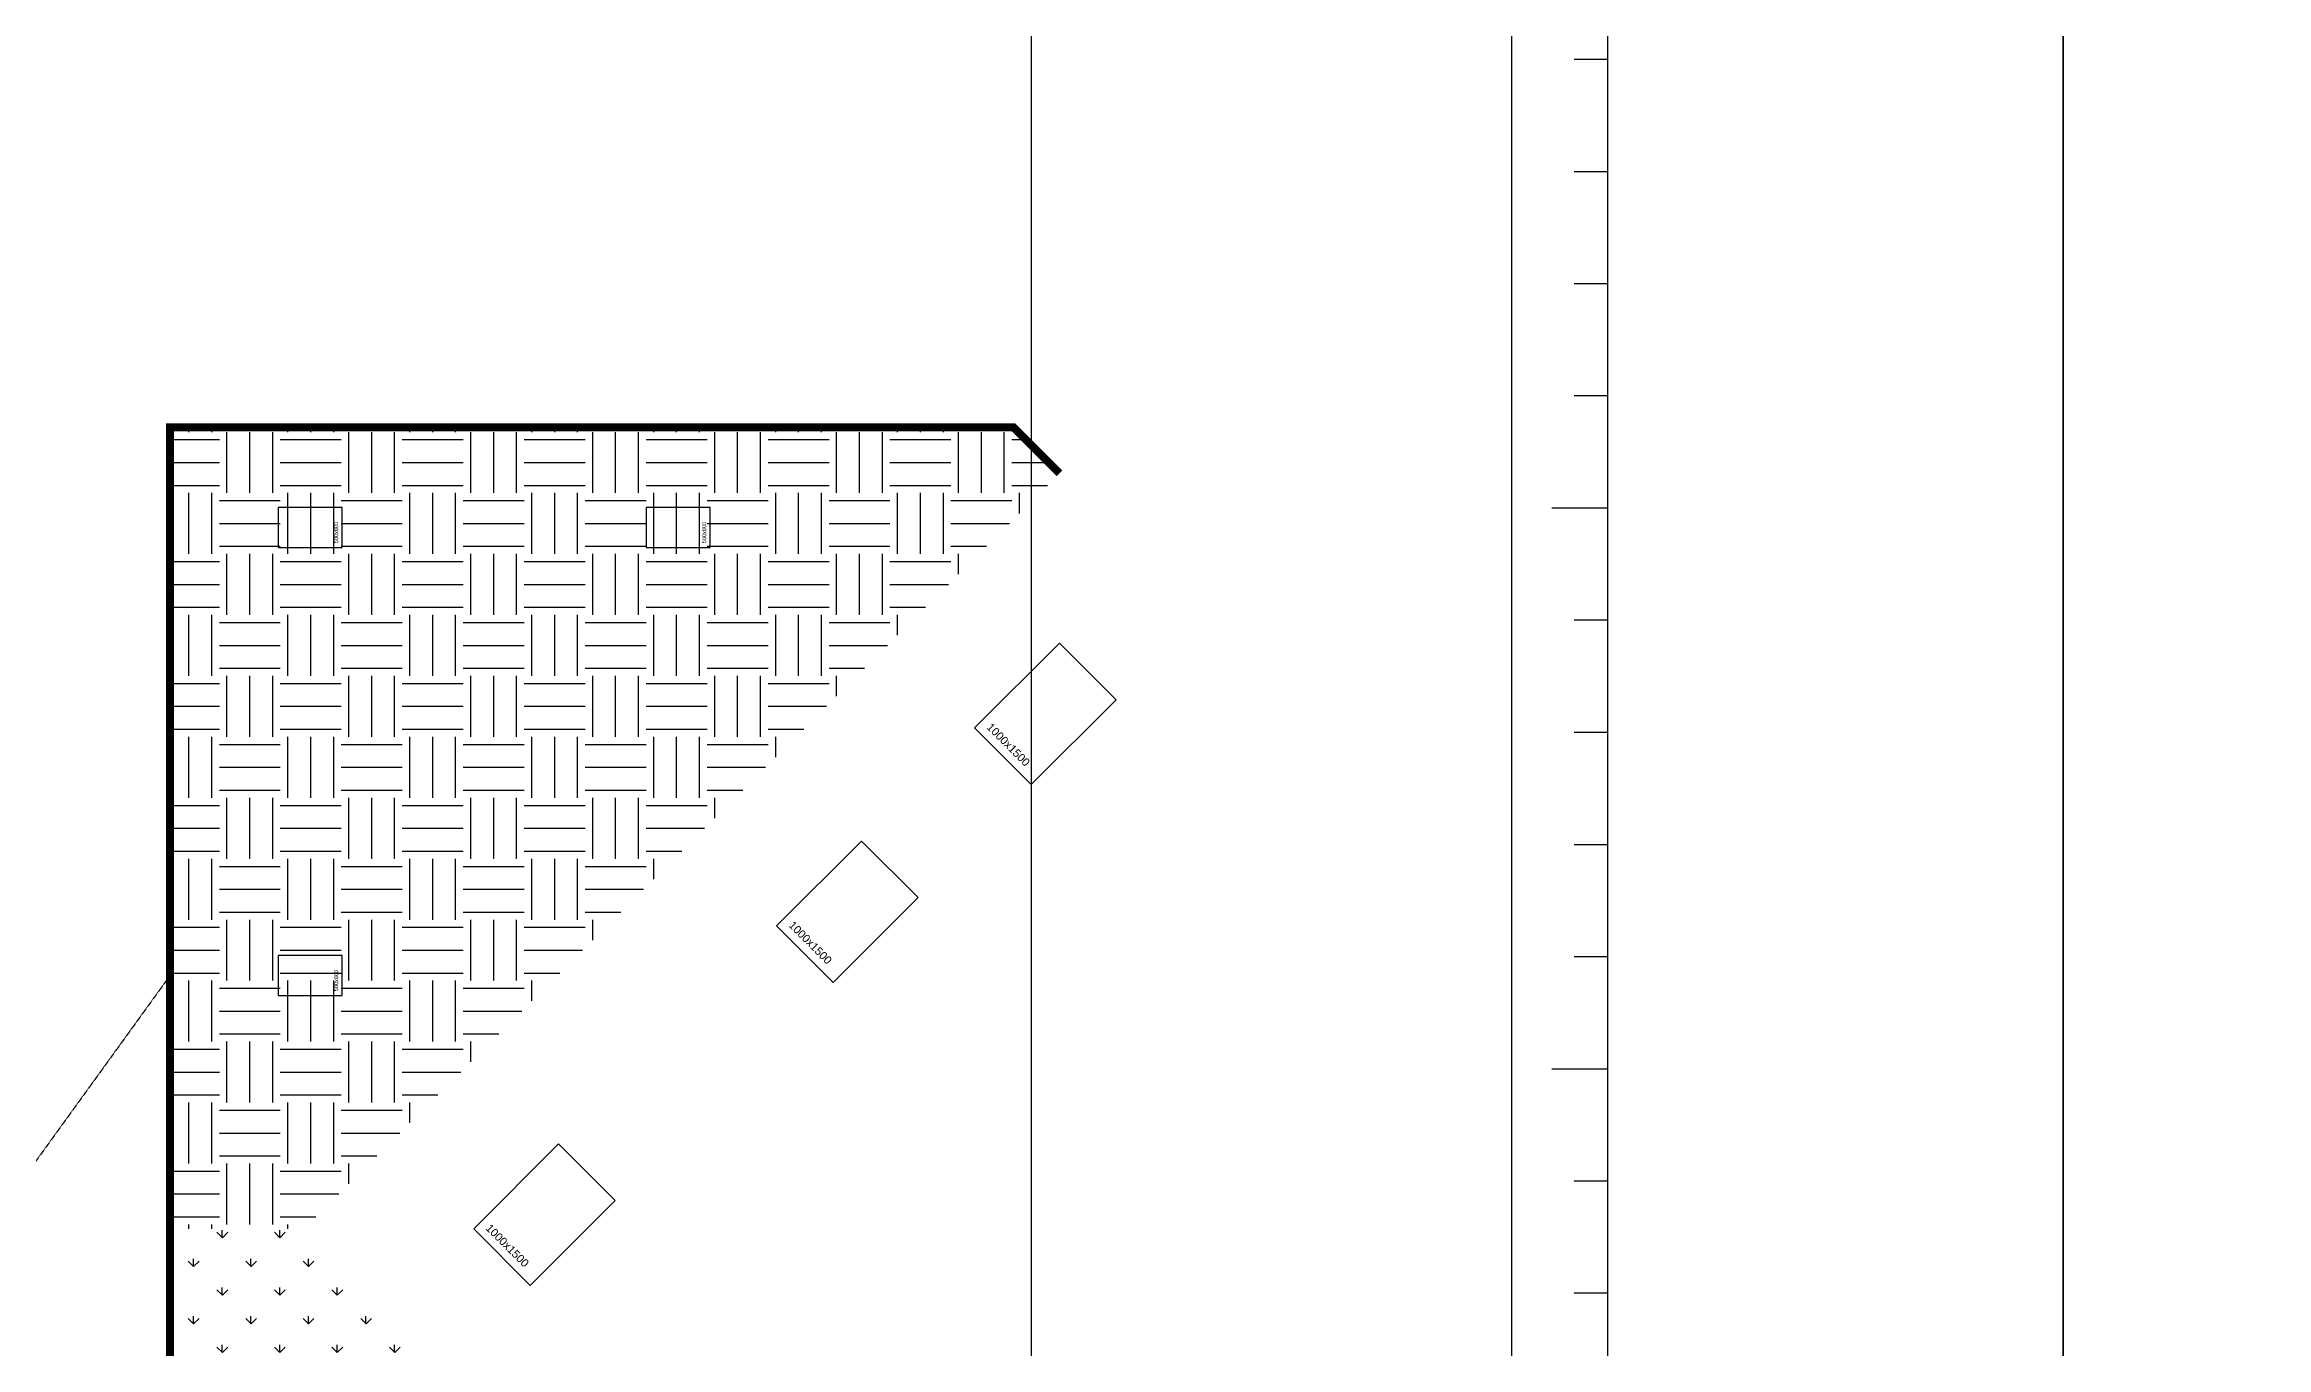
# Model space of a CAD drawing. Header units: millimetres. Extents: x 43843 to 1069877, y 60576 to 148433.
# Drawn here: x 498610 to 526383, y 102708 to 118998 of the extents above; entities that cross this region are included whole.
import ezdxf

# ---------------------------------------------------------------- set-up
doc = ezdxf.new("R2010")
doc.units = ezdxf.units.MM
for name, pattern in [('H', [1.3, 0.8, -0.5]), ('HID', [2.5, 1.5, -1]), ('HIDDEN', [0.375, 0.25, -0.125])]:
    doc.linetypes.add(name, pattern=pattern)
for name, color, linetype in [('8', 8, 'Continuous'), ('S-FND_OUTLINE_공동주택 기초', 1, 'HID'), ('S-FND_내수압 슬래브 구간', 7, 'Continuous'), ('S-HAT', 252, 'Continuous'), ('XR-지하주차장$0$AA-COL', 2, 'Continuous')]:
    doc.layers.add(name, color=color, linetype=linetype)
doc.layers.add('DEFPOINT', color=142, linetype='Continuous', plot=False)
doc.styles.add('XR-지하주차장$0$Standard', font='arial.ttf')

# ---------------------------------------------------------------- blocks, each defined once
blk = doc.blocks.new('zw$9A02')
at = {"color": 7}
for p, q in [((85731, -21092), (85415, -21092)), ((85731, -22144), (85415, -22144)), ((85731, -23196), (85415, -23196)), ((85731, -24247), (85415, -24247)), ((85731, -25299), (85205, -25299)), ((85731, -26350), (85415, -26350)), ((85731, -27402), (85415, -27402)), ((85731, -28454), (85415, -28454)), ((85731, -29505), (85415, -29505)), ((85731, -30557), (85205, -30557)), ((85731, -31608), (85415, -31608)), ((85731, -32660), (85415, -32660))]:
    blk.add_line(p, q, dxfattribs=at)
blk.add_lwpolyline([(0, -63643), (0, 0), (90000, 0), (90000, -63643)], close=True)
at = {"color": 4}
blk.add_lwpolyline([(3810, -61579), (85731, -61579), (85731, -3425), (3810, -3425)], close=True, dxfattribs=at)
at = {"layer": 'DEFPOINT', "color": 150}
blk.add_lwpolyline([(4710, -56999), (84831, -56999), (84831, -4325), (4710, -4325)], close=True, dxfattribs=at)
blk = doc.blocks.new('zw$D357')
at = {"layer": 'S-HAT'}
h = blk.add_hatch(dxfattribs=at)
h.set_pattern_fill('EARTH', color=256, scale=120)
h.set_pattern_definition([(0, (-331308.7, 2641039.9), (762, 762), [762, -762]), (0, (-331308.7, 2641325.64), (762, 762), [762, -762]), (0, (-331308.7, 2641611.4), (762, 762), [762, -762]), (90, (-331213.4, 2641706.64), (-762, 762), [762, -762]), (90, (-330927.7, 2641706.64), (-762, 762), [762, -762]), (90, (-330641.9, 2641706.64), (-762, 762), [762, -762])])
h.paths.add_polyline_path([(-10760, -17877), (-220, -17877), (356, -18452), (-9088, -27896), (-10760, -27896)])
h = blk.add_hatch(dxfattribs=at)
h.set_pattern_fill('GRASS', color=251, scale=20)
h.set_pattern_definition([(90, (-2673507.57, 440661.74), (-359.21, 359.21), [95.25, -623.17]), (45, (-2673507.6, 440661.74), (-359.210245, 359.210245), [95.25, -412.75]), (135, (-2673507.6, 440661.74), (-359.210245, -359.210245), [95.25, -412.75])])
h.paths.add_polyline_path([(-10760, -35177), (-6332, -35177), (-5407, -36102), (-3569, -34263), (-3144, -33839), (-9088, -27896), (-10760, -27896)])
blk.add_lwpolyline([(-70457, 878), (0, 878), (0, -57059), (-70457, -57059)], close=True)
at = {"layer": 'S-FND_OUTLINE_공동주택 기초', "linetype": 'HIDDEN', "ltscale": 0.5, "const_width": 100}
blk.add_lwpolyline([(0, -55192), (-5376, -55192), (-9370, -48545), (-5012, -45926), (-5388, -45300), (-3850, -44376), (-3850, -37659), (-6332, -35177), (-10760, -35177), (-10760, -17877), (-220, -17877), (356, -18452)], dxfattribs=at)
at = {"layer": 'XR-지하주차장$0$AA-COL'}
for points in [[(-8610, -19377), (-8610, -18877), (-9410, -18877), (-9410, -19377)], [(-4010, -19377), (-4010, -18877), (-4810, -18877), (-4810, -19377)], [(2, -22341), (1063, -21281), (356, -20574), (-705, -21634)], [(-2473, -24816), (-1412, -23756), (-2119, -23048), (-3180, -24109)], [(-8610, -24977), (-8610, -24477), (-9410, -24477), (-9410, -24977)], [(-6259, -28603), (-5198, -27542), (-5906, -26835), (-6966, -27896)]]:
    blk.add_lwpolyline(points, close=True, dxfattribs=at)
at = {"layer": 'Defpoints', "style": 'XR-지하주차장$0$Standard'}
for s, height, rotation, p in [('500x800', 50, 90, (-8660, -19327)), ('500x800', 50, 90, (-4060, -19327)), ('1000x1500', 100, 315, (-563, -21634)), ('1000x1500', 100, 315, (-3038, -24109)), ('500x800', 50, 90, (-8660, -24927)), ('1000x1500', 100, 315, (-6825, -27896))]:
    blk.add_text(s, height=height, rotation=rotation, dxfattribs=at).set_placement(p)
blk = doc.blocks.new('zw$1B46')
at = {"layer": 'S-FND_내수압 슬래브 구간', "color": 1, "linetype": 'H', "lineweight": -2}
blk.add_line((27700, 16251), (24760, 12184), dxfattribs=at)

msp = doc.modelspace()

# ---------------------------------------------------------------- block references
at = {"xscale": 1.333333333333333, "yscale": 1.333333333333333, "zscale": 1.333333333333333}
for p in [(403842.813, 146933.143), (523842.813, 146933.143)]:
    msp.add_blockref('zw$9A02', p, dxfattribs=at)
at = {"layer": '8'}
msp.add_blockref('zw$D357', (510941.011, 132088.525), dxfattribs=at)
at = {"layer": 'DEFPOINT'}
msp.add_blockref('zw$1B46', (472481.383, 91110.763), dxfattribs=at)

doc.saveas('drawing.dxf')
